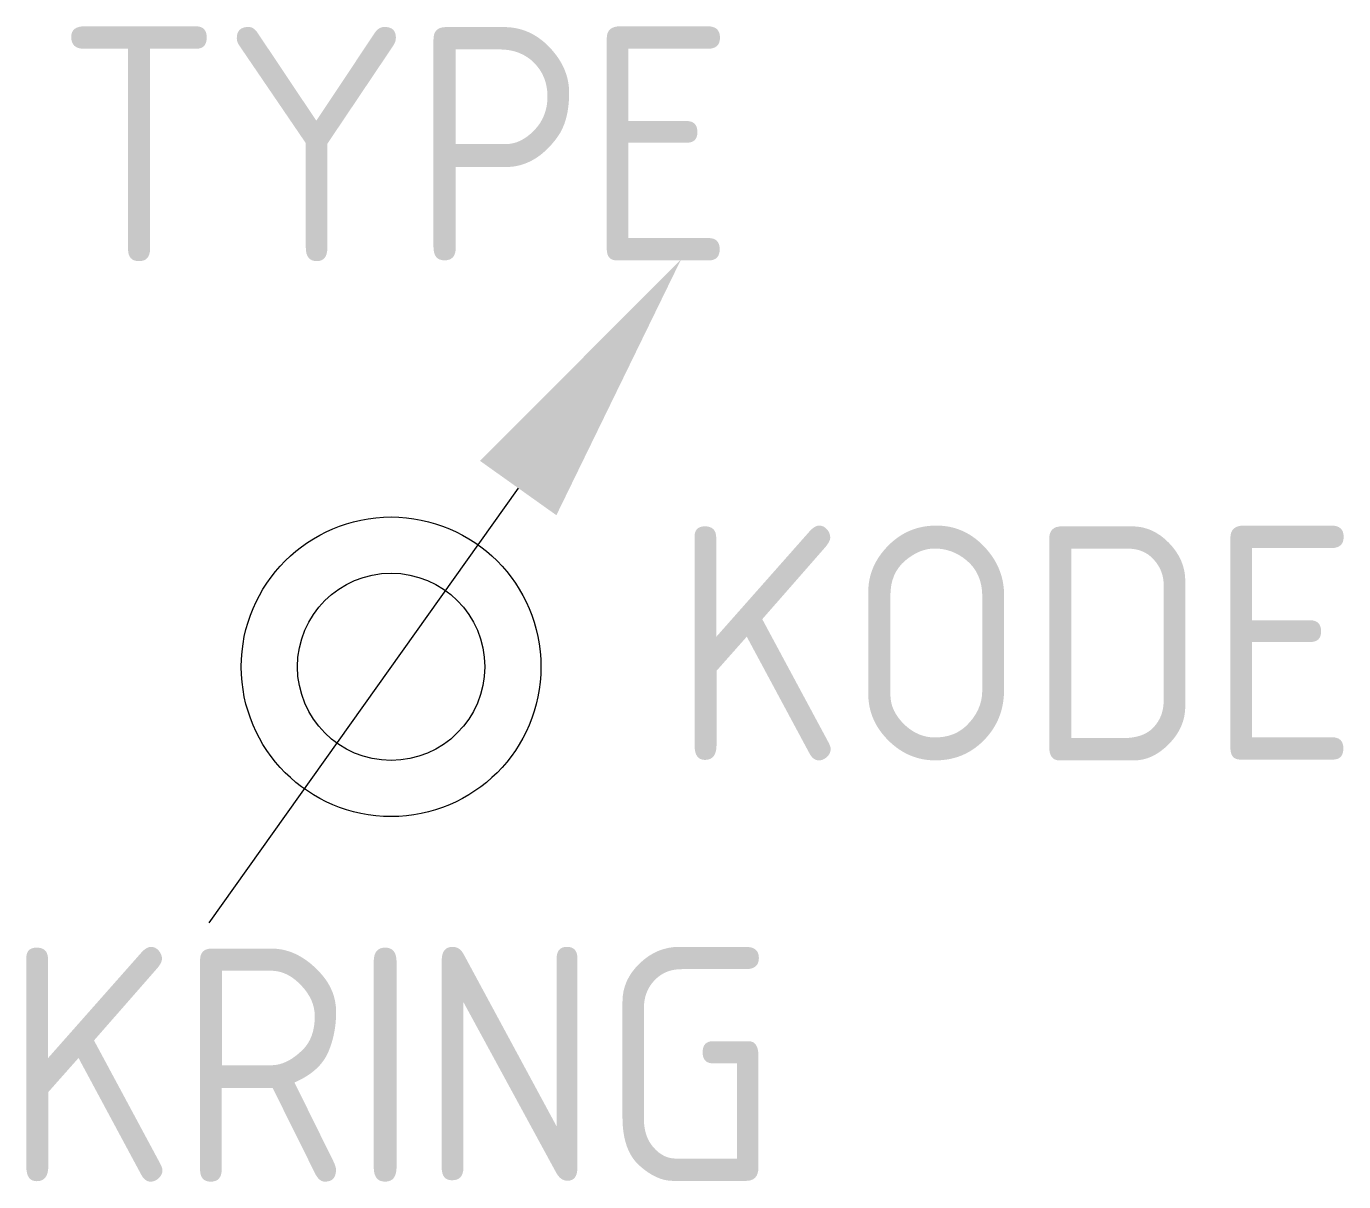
# Model space of a CAD drawing. Extents: x -3.9 to 10.2, y -5.5 to 6.8.
import ezdxf
from ezdxf.enums import TextEntityAlignment as Align

# ---------------------------------------------------------------- set-up
doc = ezdxf.new("R2010")
doc.units = 0
doc.layers.get('0').update_dxf_attribs({"linetype": 'CONTINUOUS'})
doc.styles.get("Standard").update_dxf_attribs({"font": 'iso8.shx'})

msp = doc.modelspace()

# ---------------------------------------------------------------- linework, layer by layer
msp.add_line((1.358, 1.909), (-1.947, -2.737))
for radius in [1.6, 1]:
    msp.add_circle((0, 0), radius)
msp.add_solid([(0.95, 2.199), (1.765, 1.619), (3.097, 4.353)])

# ---------------------------------------------------------------- texts
for tag, p in [('TYPE', (0.048, 4.333)), ('KRING', (0, -5.5))]:
    msp.add_attdef(tag, text='XXX', height=2.5).set_placement(p, align=Align.CENTER)
msp.add_attdef('KODE', (3, -1), 'XXX', height=2.5)

doc.saveas('drawing.dxf')
